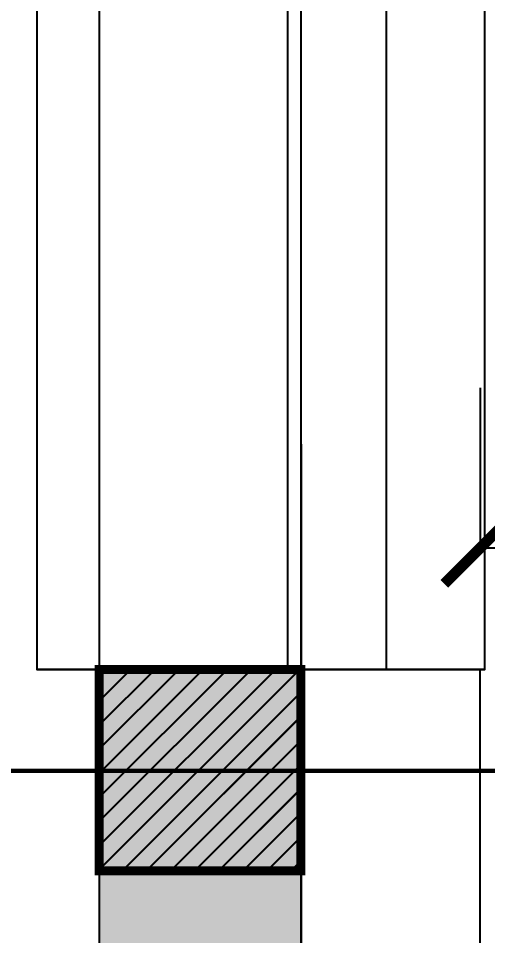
# Model space of a CAD drawing. Header units: millimetres. Extents: x 58411 to 366943, y -302717 to -95300.
# Drawn here: x 213889 to 214937, y -216149 to -214098 of the extents above; entities that cross this region are included whole.
import ezdxf

# ---------------------------------------------------------------- set-up
doc = ezdxf.new("R2010")
doc.units = ezdxf.units.MM
doc.header["$LTSCALE"] = 1000
doc.linetypes.add('DASHDOT', pattern=[1, 0.5, -0.25, 0, -0.25])
doc.linetypes.add('HIDDEN', pattern=[0.375, 0.25, -0.125])
for name, color, linetype in [('A-Cotas 100', 191, 'Continuous'), ('A-Desagues y Pendientes', 240, 'Continuous'), ('A-EQ', 200, 'Continuous'), ('A-Mur-Nuevo', 5, 'Continuous'), ('A-murhatch', 34, 'Continuous'), ('A-MURHATCH NUEVOS', 24, 'Continuous'), ('A-Muros', 3, 'Continuous')]:
    doc.layers.add(name, color=color, linetype=linetype)
doc.styles.add('A-Verdana', font='verdana.ttf')
doc.dimstyles.new('A-V-200', dxfattribs={"dimscale": 2, "dimtxt": 160, "dimasz": 80, "dimexe": 0, "dimexo": 0, "dimgap": 80, "dimtad": 1, "dimlfac": 0.001, "dimzin": 1, "dimtxsty": 'A-Verdana', "dimblk": 'ARCHTICK', "dimcen": 0, "dimclrd": 256, "dimclre": 24, "dimadec": 0, "dimazin": 0, "dimtfac": 1, "dimtmove": 0, "dimatfit": 3, "dimldrblk": 'DOTSMALL', "dimfxl": 1.25, "dimarcsym": 0})

# ---------------------------------------------------------------- blocks, each defined once
blk = doc.blocks.new('heladera larga')
for p, q in [((1444.3344, 721.9629), (1446.8344, 721.9629)), ((1444.3344, 721.7429), (1446.8344, 721.7429))]:
    blk.add_line(p, q)
for points in [[(1444.3344, 722.5229), (1446.8344, 722.5229), (1446.8344, 721.5229), (1444.3344, 721.5229), (1444.3344, 722.5229)], [(1446.8344, 721.5229), (1446.8344, 722.5229)]]:
    blk.add_lwpolyline(points)
blk = doc.blocks.new('_ArchTick')
at = {"color": 0, "linetype": 'ByBlock', "const_width": 0.15}
blk.add_lwpolyline([(-0.5, -0.5), (0.5, 0.5)], dxfattribs=at)
blk = doc.blocks.new('*D49')
at = {"layer": 'A-Cotas 100', "color": 24, "lineweight": -2, "transparency": 16777216}
for p, q in [((214920.3, -214923.8), (214920.3, -215282.2)), ((216425.1, -215118), (216425.1, -215282.2))]:
    blk.add_line(p, q, dxfattribs=at)
at = {"layer": 'A-Cotas 100', "lineweight": -2, "transparency": 16777216}
blk.add_line((216425.1, -215282.2), (214920.3, -215282.2), dxfattribs=at)
at = {"layer": 'DEFPOINTS', "color": 0, "transparency": 16777216}
for p in [(214920.3, -214923.8), (216425.1, -215118), (214920.3, -215282.2)]:
    blk.add_point(p, dxfattribs=at)
at = {"layer": 'A-Cotas 100', "lineweight": -2, "transparency": 16777216, "xscale": 160, "yscale": 160, "zscale": 160, "rotation": 180}
blk.add_blockref('_ArchTick', (214920.3, -215282.2), dxfattribs=at)
at = {"layer": 'A-Cotas 100', "lineweight": -2, "transparency": 16777216, "xscale": 160, "yscale": 160, "zscale": 160}
blk.add_blockref('_ArchTick', (216425.1, -215282.2), dxfattribs=at)
at = {"layer": 'A-Cotas 100', "color": 0, "transparency": 16777216, "insert": (215575.1, -214919.3), "char_height": 320, "attachment_point": 5, "style": 'A-Verdana'}
blk.add_mtext('1,50', dxfattribs=at)
blk = doc.blocks.new('_DotSmall')
at = {"color": 0, "linetype": 'ByBlock', "const_width": 0.5}
blk.add_lwpolyline([(-0.0625, 0, 1), (0.0625, 0, 1)], format="xyb", close=True, dxfattribs=at)

msp = doc.modelspace()

# ---------------------------------------------------------------- hatches: boundary and pattern name
at = {"layer": 'A-Desagues y Pendientes'}
h = msp.add_hatch(dxfattribs=at)
h.set_pattern_fill('LINE', color=12, scale=12, angle=45)
h.set_pattern_definition([(45, (-331055.41, -262560.675), (-26.9407684, 26.9407684), [])])
h.paths.add_polyline_path([(214519.639, -215554.274), (214069.639, -215554.274), (214069.639, -216004.274), (214519.639, -216004.274)])
at = {"layer": 'A-murhatch'}
msp.add_hatch(color=256, dxfattribs=at).paths.add_polyline_path([(214520.33, -215559.017), (214070.33, -215559.017), (214070.33, -216220.366), (214520.33, -216220.366)])
at = {"layer": 'A-MURHATCH NUEVOS', "linetype": 'HIDDEN', "ltscale": 250}
h = msp.add_hatch(dxfattribs=at)
h.set_pattern_fill('LINE', color=12, scale=12, angle=45)
h.set_pattern_definition([(45, (-331055.41, -262559.76), (-26.9407684, 26.9407684), [])])
h.paths.add_polyline_path([(214519.639, -215553.358), (214069.639, -215553.358), (214069.639, -216003.358), (214519.639, -216003.358)])

# ---------------------------------------------------------------- linework, layer by layer
at = {"layer": 'A-Desagues y Pendientes', "color": 12, "const_width": 8}
msp.add_lwpolyline([(214519.639, -216004.274), (214069.639, -216004.274), (214069.639, -215554.274), (214519.639, -215554.274)], close=True, dxfattribs=at)
at = {"layer": 'A-Desagues y Pendientes', "color": 12, "linetype": 'DASHDOT', "ltscale": 150, "const_width": 10}
msp.add_lwpolyline([(221979.236, -215779.965), (211737.809, -215779.965)], dxfattribs=at)
at = {"layer": 'A-EQ', "color": 7}
msp.add_lwpolyline([(214520.33, -215050.366), (214520.33, -218289.712), (214920.33, -218289.712), (214920.33, -215554.274), (214520.33, -215554.274)], dxfattribs=at)
at = {"layer": 'A-Mur-Nuevo', "ltscale": 500}
msp.add_circle((204294.377, -216386.967), 40772.57, dxfattribs=at)
at = {"layer": 'A-MURHATCH NUEVOS', "color": 12, "linetype": 'HIDDEN', "ltscale": 250}
for points in [[(214046.569, -216220.366), (214520.33, -216220.366), (214520.33, -213765.305), (212841.908, -212110.675), (212629.737, -212110.675)], [(214070.33, -215554.274), (214070.33, -213970.366), (212650.33, -212550.366), (212653.499, -212550.366)]]:
    msp.add_lwpolyline(points, dxfattribs=at)
at = {"layer": 'A-MURHATCH NUEVOS', "color": 12, "linetype": 'HIDDEN', "ltscale": 250, "const_width": 20}
msp.add_lwpolyline([(214519.639, -216003.358), (214069.639, -216003.358), (214069.639, -215553.358), (214519.639, -215553.358)], close=True, dxfattribs=at)
at = {"layer": 'A-Muros'}
msp.add_lwpolyline([(214070.33, -216220.366), (214069.639, -215554.274), (214519.639, -215554.274), (214520.33, -217216.714)], dxfattribs=at)

# ---------------------------------------------------------------- block references
at = {"layer": 'A-EQ', "color": 0, "xscale": -1000, "yscale": 1000, "zscale": 1000, "rotation": 89.99999999999336}
msp.add_blockref('heladera larga', (936453.341, 1231281.039), dxfattribs=at)

# ---------------------------------------------------------------- dimensions: what is measured, and where the dimension line sits
at = {"layer": 'A-Cotas 100'}
dim = msp.add_linear_dim(base=(214920.33, -215282.237), p1=(216425.081, -215118.006), p2=(214920.33, -214923.816), angle=180, dimstyle='A-V-200', dxfattribs=at)
dim.commit()
dim.dimension.update_dxf_attribs({"geometry": '*D49', "text_midpoint": (215575.122, -215282.237), "dimtype": 160})

doc.saveas('drawing.dxf')
